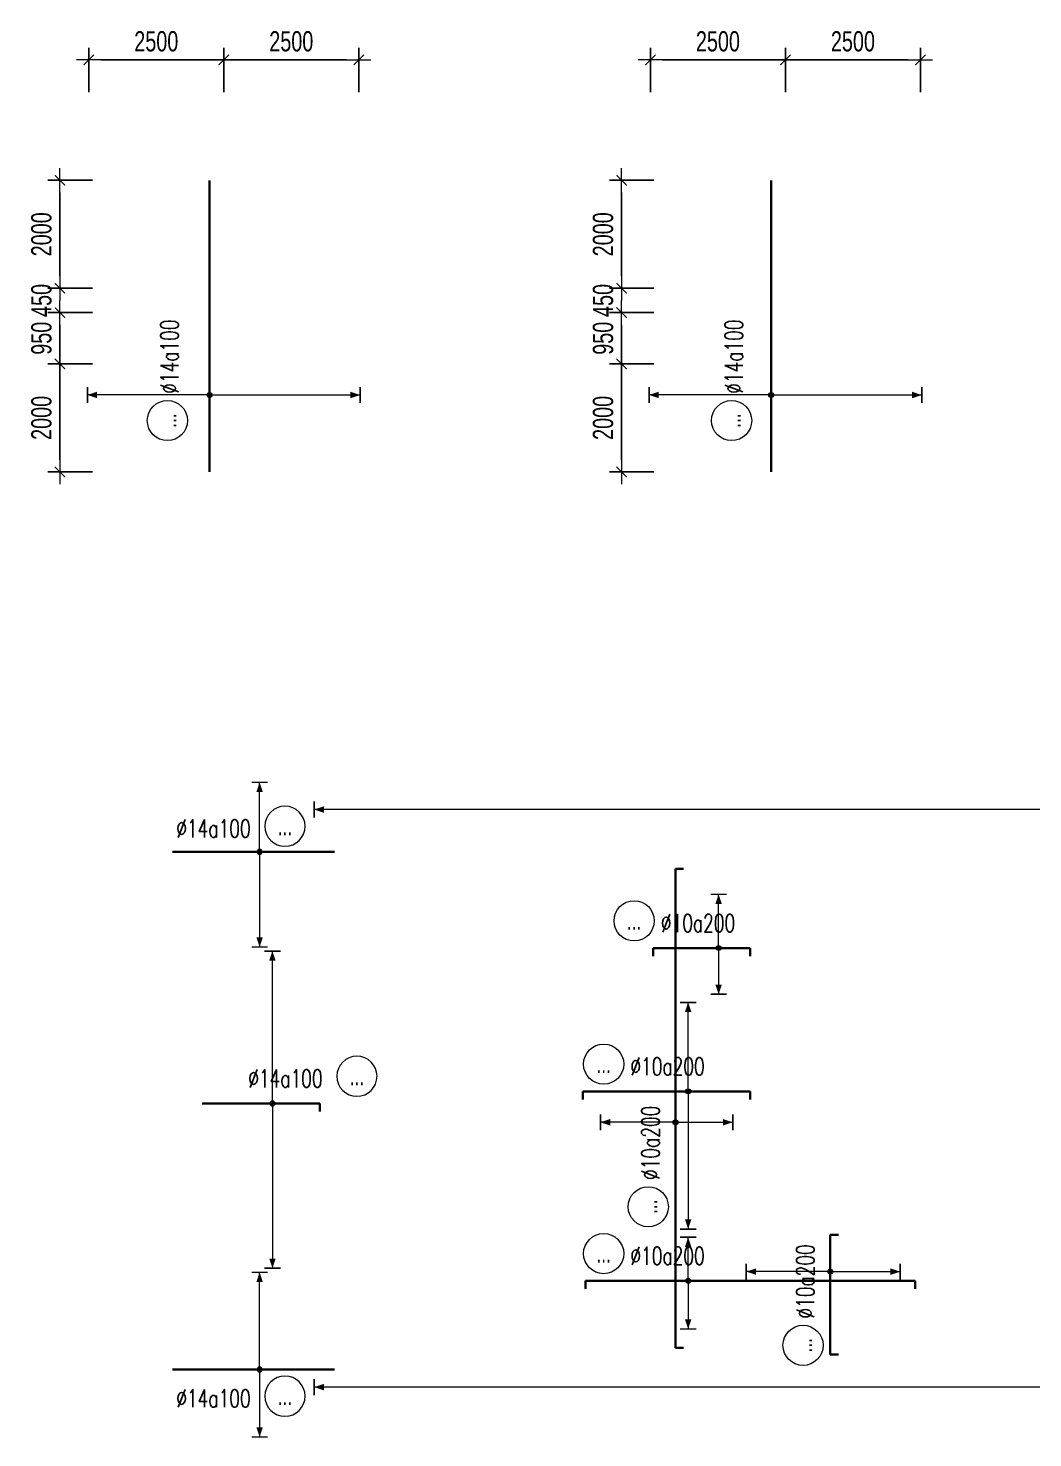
# Model space of a CAD drawing. Header units: millimetres. Extents: x 131629 to 589785, y -24154 to 45581.
# Drawn here: x 262878 to 281481, y 17660 to 43768 of the extents above; entities that cross this region are included whole.
import ezdxf
from ezdxf.enums import TextEntityAlignment as Align

# ---------------------------------------------------------------- set-up
doc = ezdxf.new("R2010")
doc.units = ezdxf.units.MM
doc.layers.get('0').update_dxf_attribs({"lineweight": 20})
doc.layers.get('Defpoints').update_dxf_attribs({"color": 151, "lineweight": 9})
for name, color, linetype, lineweight in [('NDC_S_DIM', 1, 'Continuous', 15), ('NDC_S_REBAR', 4, 'Continuous', 35), ('NDC_S_VN TEXT', 7, 'Continuous', 20)]:
    doc.layers.add(name, color=color, linetype=linetype, lineweight=lineweight)
doc.styles.add('ARIAL', font='arial.ttf', dxfattribs={"width": 0.7})
doc.styles.add('NDC_ROMANS', font='romans.shx', dxfattribs={"width": 0.7})
doc.dimstyles.new('NDC_dim_150', dxfattribs={"dimscale": 150, "dimtxt": 2.5, "dimasz": 1.5, "dimexe": 1.5, "dimexo": 2.5, "dimgap": 1, "dimtad": 1, "dimdec": 0, "dimzin": 0, "dimdsep": 46, "dimtxsty": 'ARIAL', "dimblk": 'DIMMARK', "dimcen": 0.09, "dimdle": 1.2, "dimclrd": 1, "dimclre": 1, "dimclrt": 3, "dimadec": 0, "dimazin": 0, "dimtfac": 1, "dimtdec": 0, "dimtix": 1, "dimtofl": 0, "dimtmove": 0, "dimatfit": 3, "dimfxl": 4, "dimfxlon": 1, "dimtolj": 1, "dimtzin": 0, "dimarcsym": 0})

# ---------------------------------------------------------------- blocks, each defined once
blk = doc.blocks.new('*U29')
h = blk.add_hatch(color=6)
edge = h.paths.add_edge_path()
edge.add_arc((4.81, 0), 0.3, 0, 360)
at = {"layer": 'NDC_S_DIM', "color": 6}
for q in [(4.81, 5.38), (4.81, -5.95)]:
    blk.add_line((4.81, 0), q, dxfattribs=at)
for points in [[(3.81, 5.38, 0.2, 0.2, 0), (5.81, 5.38, 0, 0, 0)], [(3.81, -5.95, 0.2, 0.2, 0), (5.81, -5.95, 0, 0, 0)]]:
    blk.add_lwpolyline(points, format="xyseb", dxfattribs=at)
at = {"layer": 'NDC_S_DIM'}
blk.add_circle((-5.62, 3.36), 2.48, dxfattribs=at)
at = {"layer": 'NDC_S_DIM', "color": 6}
blk.add_circle((4.81, 0), 0.3, dxfattribs=at)
for points in [[(4.41, 4.18), (4.81, 5.38), (5.21, 4.18)], [(4.41, -4.75), (4.81, -5.95), (5.21, -4.75)]]:
    blk.add_solid(points, dxfattribs=at)
at = {"layer": 'NDC_S_REBAR'}
for p, q in [((0, 0), (-7.85, 0)), ((-7.85, 0), (-7.85, -1)), ((0, 0), (32.82, 0)), ((32.82, 0), (32.82, -1)), ((-7.85, -1), (-7.85, -1)), ((32.82, -1), (32.82, -1))]:
    blk.add_line(p, q, dxfattribs=at)
at = {"layer": 'NDC_S_VN TEXT', "style": 'ARIAL', "width": 0.7}
blk.add_attdef('KHT', text='', height=2.2, dxfattribs=at).set_placement((-5.62, 3.36), align=Align.MIDDLE_CENTER)
at = {"layer": 'NDC_S_VN TEXT', "color": 3, "style": 'NDC_ROMANS', "width": 0.7}
blk.add_attdef('DKT', (-2.32, 1.98), '', height=2.2, dxfattribs=at)
blk = doc.blocks.new('*U30')
h = blk.add_hatch(color=6)
edge = h.paths.add_edge_path()
edge.add_arc((4.81, 0), 0.3, 0, 360)
at = {"layer": 'NDC_S_DIM', "color": 6}
for q in [(4.81, 10.99), (4.81, -17.01)]:
    blk.add_line((4.81, 0), q, dxfattribs=at)
for points in [[(3.81, 10.99, 0.2, 0.2, 0), (5.81, 10.99, 0, 0, 0)], [(3.81, -17.01, 0.2, 0.2, 0), (5.81, -17.01, 0, 0, 0)]]:
    blk.add_lwpolyline(points, format="xyseb", dxfattribs=at)
at = {"layer": 'NDC_S_DIM'}
blk.add_circle((-5.62, 3.36), 2.48, dxfattribs=at)
at = {"layer": 'NDC_S_DIM', "color": 6}
blk.add_circle((4.81, 0), 0.3, dxfattribs=at)
for points in [[(4.41, 9.79), (4.81, 10.99), (5.21, 9.79)], [(4.41, -15.81), (4.81, -17.01), (5.21, -15.81)]]:
    blk.add_solid(points, dxfattribs=at)
at = {"layer": 'NDC_S_REBAR'}
for p, q in [((0, 0), (-8.18, 0)), ((-8.18, 0), (-8.18, -1)), ((0, 0), (12.48, 0)), ((12.48, 0), (12.48, -1)), ((-8.18, -1), (-8.18, -1)), ((12.48, -1), (12.48, -1))]:
    blk.add_line(p, q, dxfattribs=at)
at = {"layer": 'NDC_S_VN TEXT', "style": 'ARIAL', "width": 0.7}
blk.add_attdef('KHT', text='', height=2.2, dxfattribs=at).set_placement((-5.62, 3.36), align=Align.MIDDLE_CENTER)
at = {"layer": 'NDC_S_VN TEXT', "color": 3, "style": 'NDC_ROMANS', "width": 0.7}
blk.add_attdef('DKT', (-2.32, 1.98), '', height=2.2, dxfattribs=at)
blk = doc.blocks.new('*U31')
h = blk.add_hatch(color=6)
edge = h.paths.add_edge_path()
edge.add_arc((4.81, 0), 0.3, 0, 360)
at = {"layer": 'NDC_S_DIM', "color": 6}
for q in [(4.81, 6.63), (4.81, -5.71)]:
    blk.add_line((4.81, 0), q, dxfattribs=at)
for points in [[(3.81, 6.63, 0.2, 0.2, 0), (5.81, 6.63, 0, 0, 0)], [(3.81, -5.71, 0.2, 0.2, 0), (5.81, -5.71, 0, 0, 0)]]:
    blk.add_lwpolyline(points, format="xyseb", dxfattribs=at)
at = {"layer": 'NDC_S_DIM'}
blk.add_circle((-5.62, 3.36), 2.48, dxfattribs=at)
at = {"layer": 'NDC_S_DIM', "color": 6}
blk.add_circle((4.81, 0), 0.3, dxfattribs=at)
for points in [[(4.41, 5.43), (4.81, 6.63), (5.21, 5.43)], [(4.41, -4.51), (4.81, -5.71), (5.21, -4.51)]]:
    blk.add_solid(points, dxfattribs=at)
at = {"layer": 'NDC_S_REBAR'}
for p, q in [((0, 0), (-3.28, 0)), ((-3.28, 0), (-3.28, -1)), ((0, 0), (8.72, 0)), ((8.72, 0), (8.72, -1)), ((-3.28, -1), (-3.28, -1)), ((8.72, -1), (8.72, -1))]:
    blk.add_line(p, q, dxfattribs=at)
at = {"layer": 'NDC_S_VN TEXT', "style": 'ARIAL', "width": 0.7}
blk.add_attdef('KHT', text='', height=2.2, dxfattribs=at).set_placement((-5.62, 3.36), align=Align.MIDDLE_CENTER)
at = {"layer": 'NDC_S_VN TEXT', "color": 3, "style": 'NDC_ROMANS', "width": 0.7}
blk.add_attdef('DKT', (-2.32, 1.98), '', height=2.2, dxfattribs=at)
blk = doc.blocks.new('*U41')
h = blk.add_hatch(color=6)
edge = h.paths.add_edge_path()
edge.add_arc((4.81, 0), 0.3, 0, 360)
at = {"layer": 'NDC_S_DIM', "color": 6}
for q in [(4.81, 9.26), (4.81, -7.07)]:
    blk.add_line((4.81, 0), q, dxfattribs=at)
for points in [[(3.81, 9.26, 0.2, 0.2, 0), (5.81, 9.26, 0, 0, 0)], [(3.81, -7.07, 0.2, 0.2, 0), (5.81, -7.07, 0, 0, 0)]]:
    blk.add_lwpolyline(points, format="xyseb", dxfattribs=at)
at = {"layer": 'NDC_S_DIM'}
blk.add_circle((-5.62, 3.36), 2.48, dxfattribs=at)
at = {"layer": 'NDC_S_DIM', "color": 6}
blk.add_circle((4.81, 0), 0.3, dxfattribs=at)
for points in [[(4.41, 8.06), (4.81, 9.26), (5.21, 8.06)], [(4.41, -5.87), (4.81, -7.07), (5.21, -5.87)]]:
    blk.add_solid(points, dxfattribs=at)
at = {"layer": 'NDC_S_REBAR'}
for p, q in [((0, 0), (-23.03, 0)), ((-23.03, 0), (-23.03, -1)), ((0, 0), (36.12, 0)), ((36.12, 0), (36.12, -1)), ((-23.03, -1), (-23.03, -1)), ((36.12, -1), (36.12, -1))]:
    blk.add_line(p, q, dxfattribs=at)
at = {"layer": 'NDC_S_VN TEXT', "style": 'ARIAL', "width": 0.7}
blk.add_attdef('KHT', text='', height=2.2, dxfattribs=at).set_placement((-5.62, 3.36), align=Align.MIDDLE_CENTER)
at = {"layer": 'NDC_S_VN TEXT', "color": 3, "style": 'NDC_ROMANS', "width": 0.7}
blk.add_attdef('DKT', (-2.32, 1.98), '', height=2.2, dxfattribs=at)
blk = doc.blocks.new('*U47')
h = blk.add_hatch(color=6)
edge = h.paths.add_edge_path()
edge.add_arc((3.48, 0), 0.3, 0, 360)
at = {"layer": 'NDC_S_DIM', "color": 6}
for q in [(3.48, 10.37), (3.48, -8.63)]:
    blk.add_line((3.48, 0), q, dxfattribs=at)
for points in [[(2.48, 10.37, 0.2, 0.2, 0), (4.48, 10.37, 0, 0, 0)], [(2.48, -8.63, 0.2, 0.2, 0), (4.48, -8.63, 0, 0, 0)]]:
    blk.add_lwpolyline(points, format="xyseb", dxfattribs=at)
at = {"layer": 'NDC_S_DIM'}
blk.add_circle((-5.62, 3.36), 2.48, dxfattribs=at)
at = {"layer": 'NDC_S_DIM', "color": 6}
blk.add_circle((3.48, 0), 0.3, dxfattribs=at)
for points in [[(3.08, 9.17), (3.48, 10.37), (3.88, 9.17)], [(3.08, -7.43), (3.48, -8.63), (3.88, -7.43)]]:
    blk.add_solid(points, dxfattribs=at)
at = {"layer": 'NDC_S_REBAR'}
for p, q in [((0, 0), (-6.77, 0)), ((-6.77, 0), (-6.77, -1)), ((0, 0), (8.03, 0)), ((8.03, 0), (8.03, -1)), ((-6.77, -1), (-6.77, -1)), ((8.03, -1), (8.03, -1))]:
    blk.add_line(p, q, dxfattribs=at)
at = {"layer": 'NDC_S_VN TEXT', "style": 'ARIAL', "width": 0.7}
blk.add_attdef('KHT', text='', height=2.2, dxfattribs=at).set_placement((-5.62, 3.36), align=Align.MIDDLE_CENTER)
at = {"layer": 'NDC_S_VN TEXT', "color": 3, "style": 'NDC_ROMANS', "width": 0.7}
blk.add_attdef('DKT', (-2.32, 1.98), '', height=2.2, dxfattribs=at)
blk = doc.blocks.new('*U71')
at = {"layer": 'NDC_S_DIM', "color": 6}
blk.add_line((4.81, 0), (4.81, 133.93), dxfattribs=at)
blk.add_lwpolyline([(3.81, 133.93, 0.2, 0.2, 0), (5.81, 133.93, 0, 0, 0)], format="xyseb", dxfattribs=at)
blk.add_solid([(4.41, 132.73), (4.81, 133.93), (5.21, 132.73)], dxfattribs=at)
at = {"layer": 'NDC_S_VN TEXT', "style": 'ARIAL', "width": 0.7}
blk.add_attdef('KHT', text='', height=2.2, dxfattribs=at).set_placement((-5.62, 3.36), align=Align.MIDDLE_CENTER)
at = {"layer": 'NDC_S_VN TEXT', "color": 3, "style": 'NDC_ROMANS', "width": 0.7}
blk.add_attdef('DKT', (-2.32, 1.98), '', height=2.2, dxfattribs=at)
blk = doc.blocks.new('*U68')
at = {"layer": 'NDC_S_DIM', "color": 6}
blk.add_line((6.79, 0), (6.79, 142.72), dxfattribs=at)
blk.add_lwpolyline([(5.79, 142.72, 0.2, 0.2, 0), (7.79, 142.72, 0, 0, 0)], format="xyseb", dxfattribs=at)
blk.add_solid([(6.39, 141.52), (6.79, 142.72), (7.19, 141.52)], dxfattribs=at)
at = {"layer": 'NDC_S_VN TEXT', "style": 'ARIAL', "width": 0.7}
blk.add_attdef('KHT', text='', height=2.2, dxfattribs=at).set_placement((3.49, 3.36), align=Align.MIDDLE_CENTER)
at = {"layer": 'NDC_S_VN TEXT', "color": 3, "style": 'NDC_ROMANS', "width": 0.7}
blk.add_attdef('DKT', (6.79, 1.98), '', height=2.2, dxfattribs=at)
blk = doc.blocks.new('*U751')
h = blk.add_hatch(color=6)
edge = h.paths.add_edge_path()
edge.add_arc((-0.77, 0), 0.3, 0, 360)
at = {"layer": 'NDC_S_DIM', "color": 6}
for q in [(-0.77, 15.08), (-0.77, -18.59)]:
    blk.add_line((-0.77, 0), q, dxfattribs=at)
for points in [[(-1.77, 15.08, 0.2, 0.2, 0), (0.23, 15.08, 0, 0, 0)], [(-1.77, -18.59, 0.2, 0.2, 0), (0.23, -18.59, 0, 0, 0)]]:
    blk.add_lwpolyline(points, format="xyseb", dxfattribs=at)
at = {"layer": 'NDC_S_DIM'}
blk.add_circle((-3.93, 5.21), 2.48, dxfattribs=at)
at = {"layer": 'NDC_S_DIM', "color": 6}
blk.add_circle((-0.77, 0), 0.3, dxfattribs=at)
for points in [[(-1.17, 13.88), (-0.77, 15.08), (-0.37, 13.88)], [(-1.17, -17.39), (-0.77, -18.59), (-0.37, -17.39)]]:
    blk.add_solid(points, dxfattribs=at)
at = {"layer": 'NDC_S_REBAR'}
for p, q in [((0, 0), (-10.27, 0)), ((-10.27, 0), (-10.27, 0)), ((0, 0), (25.73, 0)), ((25.73, 0), (25.73, 0)), ((25.73, 0), (25.73, 0)), ((-10.27, 0), (-10.27, 0))]:
    blk.add_line(p, q, dxfattribs=at)
at = {"layer": 'NDC_S_VN TEXT', "style": 'ARIAL', "width": 0.7}
blk.add_attdef('KHT', text='', height=2.2, dxfattribs=at).set_placement((-3.93, 5.21), align=Align.MIDDLE_CENTER)
at = {"layer": 'NDC_S_VN TEXT', "color": 3, "style": 'NDC_ROMANS', "width": 0.7}
blk.add_attdef('DKT', (-0.63, 3.84), '', height=2.2, dxfattribs=at)
blk = doc.blocks.new('DIMMARK')
at = {"layer": 'NDC_S_DIM', "color": 1}
blk.add_line((-1.5, 0), (1, 0), dxfattribs=at)
at = {"layer": 'NDC_S_DIM', "color": 2, "const_width": 0.1}
blk.add_lwpolyline([(-0.42, -0.42), (0.42, 0.42)], dxfattribs=at)
blk = doc.blocks.new('*D654')
at = {"layer": 'Defpoints', "color": 0, "ltscale": 100, "transparency": 16777216}
for p in [(273866, 37550), (277843, 37550), (277843, 35550)]:
    blk.add_point(p, dxfattribs=at)
at = {"layer": 'NDC_S_DIM', "color": 1, "lineweight": -2, "ltscale": 100, "transparency": 16777216}
for p, q in [((274466, 37550), (273641, 37550)), ((273866, 35775), (273866, 37325)), ((274466, 35550), (273641, 35550))]:
    blk.add_line(p, q, dxfattribs=at)
at = {"layer": 'NDC_S_DIM', "color": 1, "lineweight": -2, "ltscale": 100, "transparency": 16777216, "xscale": 225, "yscale": 225, "zscale": 225}
for p, rotation in [((273866, 37550), 90), ((273866, 35550), 270)]:
    blk.add_blockref('DIMMARK', p, dxfattribs=dict(at, rotation=rotation))
at = {"layer": 'NDC_S_DIM', "color": 3, "ltscale": 100, "transparency": 16777216, "insert": (273524, 36550), "char_height": 375, "attachment_point": 5, "rotation": 90, "style": 'ARIAL'}
blk.add_mtext('\\A1;2000', dxfattribs=at)
blk = doc.blocks.new('*D656')
at = {"layer": 'Defpoints', "color": 0, "ltscale": 100, "transparency": 16777216}
for p in [(273866, 38500), (277843, 38500), (277843, 37550)]:
    blk.add_point(p, dxfattribs=at)
at = {"layer": 'NDC_S_DIM', "color": 1, "lineweight": -2, "ltscale": 100, "transparency": 16777216}
for p, q in [((274466, 38500), (273641, 38500)), ((273866, 37775), (273866, 38275)), ((274466, 37550), (273641, 37550))]:
    blk.add_line(p, q, dxfattribs=at)
at = {"layer": 'NDC_S_DIM', "color": 1, "lineweight": -2, "ltscale": 100, "transparency": 16777216, "xscale": 225, "yscale": 225, "zscale": 225}
for p, rotation in [((273866, 38500), 90), ((273866, 37550), 270)]:
    blk.add_blockref('DIMMARK', p, dxfattribs=dict(at, rotation=rotation))
at = {"layer": 'NDC_S_DIM', "color": 3, "ltscale": 100, "transparency": 16777216, "insert": (273524, 38025), "char_height": 375, "attachment_point": 5, "rotation": 90, "style": 'ARIAL'}
blk.add_mtext('\\A1;950', dxfattribs=at)
blk = doc.blocks.new('*D657')
at = {"layer": 'Defpoints', "color": 0, "ltscale": 100, "transparency": 16777216}
for p in [(276900, 43180), (274400, 40201), (276900, 40201)]:
    blk.add_point(p, dxfattribs=at)
at = {"layer": 'NDC_S_DIM', "color": 1, "lineweight": -2, "ltscale": 100, "transparency": 16777216}
for p, q in [((274400, 42580), (274400, 43405)), ((276900, 42580), (276900, 43405)), ((274625, 43180), (276675, 43180))]:
    blk.add_line(p, q, dxfattribs=at)
at = {"layer": 'NDC_S_DIM', "color": 1, "lineweight": -2, "ltscale": 100, "transparency": 16777216, "xscale": 225, "yscale": 225, "zscale": 225, "rotation": 180}
blk.add_blockref('DIMMARK', (274400, 43180), dxfattribs=at)
at = {"layer": 'NDC_S_DIM', "color": 1, "lineweight": -2, "ltscale": 100, "transparency": 16777216, "xscale": 225, "yscale": 225, "zscale": 225}
blk.add_blockref('DIMMARK', (276900, 43180), dxfattribs=at)
at = {"layer": 'NDC_S_DIM', "color": 3, "ltscale": 100, "transparency": 16777216, "insert": (275650, 43522), "char_height": 375, "attachment_point": 5, "style": 'ARIAL'}
blk.add_mtext('\\A1;2500', dxfattribs=at)
blk = doc.blocks.new('*D658')
at = {"layer": 'Defpoints', "color": 0, "ltscale": 100, "transparency": 16777216}
for p in [(279400, 43180), (276900, 40051), (279400, 40051)]:
    blk.add_point(p, dxfattribs=at)
at = {"layer": 'NDC_S_DIM', "color": 1, "lineweight": -2, "ltscale": 100, "transparency": 16777216}
for p, q in [((276900, 42580), (276900, 43405)), ((279400, 42580), (279400, 43405)), ((277125, 43180), (279175, 43180))]:
    blk.add_line(p, q, dxfattribs=at)
at = {"layer": 'NDC_S_DIM', "color": 1, "lineweight": -2, "ltscale": 100, "transparency": 16777216, "xscale": 225, "yscale": 225, "zscale": 225, "rotation": 180}
blk.add_blockref('DIMMARK', (276900, 43180), dxfattribs=at)
at = {"layer": 'NDC_S_DIM', "color": 1, "lineweight": -2, "ltscale": 100, "transparency": 16777216, "xscale": 225, "yscale": 225, "zscale": 225}
blk.add_blockref('DIMMARK', (279400, 43180), dxfattribs=at)
at = {"layer": 'NDC_S_DIM', "color": 3, "ltscale": 100, "transparency": 16777216, "insert": (278150, 43522), "char_height": 375, "attachment_point": 5, "style": 'ARIAL'}
blk.add_mtext('\\A1;2500', dxfattribs=at)
blk = doc.blocks.new('*D659')
at = {"layer": 'Defpoints', "color": 0, "ltscale": 100, "transparency": 16777216}
for p in [(263466, 37550), (267443, 37550), (267443, 35550)]:
    blk.add_point(p, dxfattribs=at)
at = {"layer": 'NDC_S_DIM', "color": 1, "lineweight": -2, "ltscale": 100, "transparency": 16777216}
for p, q in [((264066, 37550), (263241, 37550)), ((263466, 35775), (263466, 37325)), ((264066, 35550), (263241, 35550))]:
    blk.add_line(p, q, dxfattribs=at)
at = {"layer": 'NDC_S_DIM', "color": 1, "lineweight": -2, "ltscale": 100, "transparency": 16777216, "xscale": 225, "yscale": 225, "zscale": 225}
for p, rotation in [((263466, 37550), 90), ((263466, 35550), 270)]:
    blk.add_blockref('DIMMARK', p, dxfattribs=dict(at, rotation=rotation))
at = {"layer": 'NDC_S_DIM', "color": 3, "ltscale": 100, "transparency": 16777216, "insert": (263124, 36550), "char_height": 375, "attachment_point": 5, "rotation": 90, "style": 'ARIAL'}
blk.add_mtext('\\A1;2000', dxfattribs=at)
blk = doc.blocks.new('*D660')
at = {"layer": 'Defpoints', "color": 0, "ltscale": 100, "transparency": 16777216}
for p in [(263466, 38950), (267443, 38950), (267443, 38500)]:
    blk.add_point(p, dxfattribs=at)
at = {"layer": 'NDC_S_DIM', "color": 1, "lineweight": -2, "ltscale": 100, "transparency": 16777216}
for p, q in [((263466, 39175), (263466, 39400)), ((264066, 38950), (263241, 38950)), ((264066, 38500), (263241, 38500)), ((263466, 38275), (263466, 38050))]:
    blk.add_line(p, q, dxfattribs=at)
at = {"layer": 'NDC_S_DIM', "color": 1, "lineweight": -2, "ltscale": 100, "transparency": 16777216, "xscale": 225, "yscale": 225, "zscale": 225}
for p, rotation in [((263466, 38950), 270), ((263466, 38500), 90)]:
    blk.add_blockref('DIMMARK', p, dxfattribs=dict(at, rotation=rotation))
at = {"layer": 'NDC_S_DIM', "color": 3, "ltscale": 100, "transparency": 16777216, "insert": (263124, 38725), "char_height": 375, "attachment_point": 5, "rotation": 90, "style": 'ARIAL'}
blk.add_mtext('\\A1;450', dxfattribs=at)
blk = doc.blocks.new('*D661')
at = {"layer": 'Defpoints', "color": 0, "ltscale": 100, "transparency": 16777216}
for p in [(263466, 38500), (267443, 38500), (267443, 37550)]:
    blk.add_point(p, dxfattribs=at)
at = {"layer": 'NDC_S_DIM', "color": 1, "lineweight": -2, "ltscale": 100, "transparency": 16777216}
for p, q in [((264066, 38500), (263241, 38500)), ((263466, 37775), (263466, 38275)), ((264066, 37550), (263241, 37550))]:
    blk.add_line(p, q, dxfattribs=at)
at = {"layer": 'NDC_S_DIM', "color": 1, "lineweight": -2, "ltscale": 100, "transparency": 16777216, "xscale": 225, "yscale": 225, "zscale": 225}
for p, rotation in [((263466, 38500), 90), ((263466, 37550), 270)]:
    blk.add_blockref('DIMMARK', p, dxfattribs=dict(at, rotation=rotation))
at = {"layer": 'NDC_S_DIM', "color": 3, "ltscale": 100, "transparency": 16777216, "insert": (263124, 38025), "char_height": 375, "attachment_point": 5, "rotation": 90, "style": 'ARIAL'}
blk.add_mtext('\\A1;950', dxfattribs=at)
blk = doc.blocks.new('*D662')
at = {"layer": 'Defpoints', "color": 0, "ltscale": 100, "transparency": 16777216}
for p in [(266500, 43180), (264000, 40201), (266500, 40201)]:
    blk.add_point(p, dxfattribs=at)
at = {"layer": 'NDC_S_DIM', "color": 1, "lineweight": -2, "ltscale": 100, "transparency": 16777216}
for p, q in [((264000, 42580), (264000, 43405)), ((266500, 42580), (266500, 43405)), ((264225, 43180), (266275, 43180))]:
    blk.add_line(p, q, dxfattribs=at)
at = {"layer": 'NDC_S_DIM', "color": 1, "lineweight": -2, "ltscale": 100, "transparency": 16777216, "xscale": 225, "yscale": 225, "zscale": 225, "rotation": 180}
blk.add_blockref('DIMMARK', (264000, 43180), dxfattribs=at)
at = {"layer": 'NDC_S_DIM', "color": 1, "lineweight": -2, "ltscale": 100, "transparency": 16777216, "xscale": 225, "yscale": 225, "zscale": 225}
blk.add_blockref('DIMMARK', (266500, 43180), dxfattribs=at)
at = {"layer": 'NDC_S_DIM', "color": 3, "ltscale": 100, "transparency": 16777216, "insert": (265250, 43522), "char_height": 375, "attachment_point": 5, "style": 'ARIAL'}
blk.add_mtext('\\A1;2500', dxfattribs=at)
blk = doc.blocks.new('*D663')
at = {"layer": 'Defpoints', "color": 0, "ltscale": 100, "transparency": 16777216}
for p in [(269000, 43180), (266500, 40051), (269000, 40051)]:
    blk.add_point(p, dxfattribs=at)
at = {"layer": 'NDC_S_DIM', "color": 1, "lineweight": -2, "ltscale": 100, "transparency": 16777216}
for p, q in [((266500, 42580), (266500, 43405)), ((269000, 42580), (269000, 43405)), ((266725, 43180), (268775, 43180))]:
    blk.add_line(p, q, dxfattribs=at)
at = {"layer": 'NDC_S_DIM', "color": 1, "lineweight": -2, "ltscale": 100, "transparency": 16777216, "xscale": 225, "yscale": 225, "zscale": 225, "rotation": 180}
blk.add_blockref('DIMMARK', (266500, 43180), dxfattribs=at)
at = {"layer": 'NDC_S_DIM', "color": 1, "lineweight": -2, "ltscale": 100, "transparency": 16777216, "xscale": 225, "yscale": 225, "zscale": 225}
blk.add_blockref('DIMMARK', (269000, 43180), dxfattribs=at)
at = {"layer": 'NDC_S_DIM', "color": 3, "ltscale": 100, "transparency": 16777216, "insert": (267750, 43522), "char_height": 375, "attachment_point": 5, "style": 'ARIAL'}
blk.add_mtext('\\A1;2500', dxfattribs=at)
blk = doc.blocks.new('*U1104')
h = blk.add_hatch(color=6)
edge = h.paths.add_edge_path()
edge.add_arc((-0.77, 0), 0.3, 0, 360)
at = {"layer": 'NDC_S_DIM', "color": 6}
for q in [(-0.77, 15.08), (-0.77, -18.59)]:
    blk.add_line((-0.77, 0), q, dxfattribs=at)
for points in [[(-1.77, 15.08, 0.2, 0.2, 0), (0.23, 15.08, 0, 0, 0)], [(-1.77, -18.59, 0.2, 0.2, 0), (0.23, -18.59, 0, 0, 0)]]:
    blk.add_lwpolyline(points, format="xyseb", dxfattribs=at)
at = {"layer": 'NDC_S_DIM'}
blk.add_circle((-3.93, 4.89), 2.48, dxfattribs=at)
at = {"layer": 'NDC_S_DIM', "color": 6}
blk.add_circle((-0.77, 0), 0.3, dxfattribs=at)
for points in [[(-1.17, 13.88), (-0.77, 15.08), (-0.37, 13.88)], [(-1.17, -17.39), (-0.77, -18.59), (-0.37, -17.39)]]:
    blk.add_solid(points, dxfattribs=at)
at = {"layer": 'NDC_S_REBAR'}
for p, q in [((0, 0), (-10.27, 0)), ((-10.27, 0), (-10.27, 0)), ((0, 0), (25.73, 0)), ((25.73, 0), (25.73, 0)), ((25.73, 0), (25.73, 0)), ((-10.27, 0), (-10.27, 0))]:
    blk.add_line(p, q, dxfattribs=at)
at = {"layer": 'NDC_S_VN TEXT', "style": 'ARIAL', "width": 0.7}
blk.add_attdef('KHT', text='', height=2.2, dxfattribs=at).set_placement((-3.93, 4.89), align=Align.MIDDLE_CENTER)
at = {"layer": 'NDC_S_VN TEXT', "color": 3, "style": 'NDC_ROMANS', "width": 0.7}
blk.add_attdef('DKT', (-0.63, 3.51), '', height=2.2, dxfattribs=at)
blk = doc.blocks.new('*D732')
at = {"layer": 'Defpoints', "color": 0, "ltscale": 100, "transparency": 16777216}
for p in [(263466, 40950), (267443, 40950), (267443, 38950)]:
    blk.add_point(p, dxfattribs=at)
at = {"layer": 'NDC_S_DIM', "color": 1, "lineweight": -2, "ltscale": 100, "transparency": 16777216}
for p, q in [((264066, 40950), (263241, 40950)), ((263466, 39175), (263466, 40725)), ((264066, 38950), (263241, 38950))]:
    blk.add_line(p, q, dxfattribs=at)
at = {"layer": 'NDC_S_DIM', "color": 1, "lineweight": -2, "ltscale": 100, "transparency": 16777216, "xscale": 225, "yscale": 225, "zscale": 225}
for p, rotation in [((263466, 40950), 90), ((263466, 38950), 270)]:
    blk.add_blockref('DIMMARK', p, dxfattribs=dict(at, rotation=rotation))
at = {"layer": 'NDC_S_DIM', "color": 3, "ltscale": 100, "transparency": 16777216, "insert": (263124, 39950), "char_height": 375, "attachment_point": 5, "rotation": 90, "style": 'ARIAL'}
blk.add_mtext('\\A1;2000', dxfattribs=at)
blk = doc.blocks.new('*D733')
at = {"layer": 'Defpoints', "color": 0, "ltscale": 100, "transparency": 16777216}
for p in [(273866, 40950), (277843, 40950), (277843, 38950)]:
    blk.add_point(p, dxfattribs=at)
at = {"layer": 'NDC_S_DIM', "color": 1, "lineweight": -2, "ltscale": 100, "transparency": 16777216}
for p, q in [((274466, 40950), (273641, 40950)), ((273866, 39175), (273866, 40725)), ((274466, 38950), (273641, 38950))]:
    blk.add_line(p, q, dxfattribs=at)
at = {"layer": 'NDC_S_DIM', "color": 1, "lineweight": -2, "ltscale": 100, "transparency": 16777216, "xscale": 225, "yscale": 225, "zscale": 225}
for p, rotation in [((273866, 40950), 90), ((273866, 38950), 270)]:
    blk.add_blockref('DIMMARK', p, dxfattribs=dict(at, rotation=rotation))
at = {"layer": 'NDC_S_DIM', "color": 3, "ltscale": 100, "transparency": 16777216, "insert": (273524, 39950), "char_height": 375, "attachment_point": 5, "rotation": 90, "style": 'ARIAL'}
blk.add_mtext('\\A1;2000', dxfattribs=at)
blk = doc.blocks.new('*D735')
at = {"layer": 'Defpoints', "color": 0, "ltscale": 100, "transparency": 16777216}
for p in [(273866, 38950), (277843, 38950), (277843, 38500)]:
    blk.add_point(p, dxfattribs=at)
at = {"layer": 'NDC_S_DIM', "color": 1, "lineweight": -2, "ltscale": 100, "transparency": 16777216}
for p, q in [((273866, 39175), (273866, 39400)), ((274466, 38950), (273641, 38950)), ((274466, 38500), (273641, 38500)), ((273866, 38275), (273866, 38050))]:
    blk.add_line(p, q, dxfattribs=at)
at = {"layer": 'NDC_S_DIM', "color": 1, "lineweight": -2, "ltscale": 100, "transparency": 16777216, "xscale": 225, "yscale": 225, "zscale": 225}
for p, rotation in [((273866, 38950), 270), ((273866, 38500), 90)]:
    blk.add_blockref('DIMMARK', p, dxfattribs=dict(at, rotation=rotation))
at = {"layer": 'NDC_S_DIM', "color": 3, "ltscale": 100, "transparency": 16777216, "insert": (273524, 38725), "char_height": 375, "attachment_point": 5, "rotation": 90, "style": 'ARIAL'}
blk.add_mtext('\\A1;450', dxfattribs=at)
blk = doc.blocks.new('*U1101')
h = blk.add_hatch(color=6)
edge = h.paths.add_edge_path()
edge.add_arc((1.64, 0), 0.3, 0, 360)
at = {"layer": 'NDC_S_DIM', "color": 6}
for q in [(1.64, 12), (1.64, -8.33)]:
    blk.add_line((1.64, 0), q, dxfattribs=at)
for points in [[(0.64, 12, 0.2, 0.2, 0), (2.64, 12, 0, 0, 0)], [(0.64, -8.33, 0.2, 0.2, 0), (2.64, -8.33, 0, 0, 0)]]:
    blk.add_lwpolyline(points, format="xyseb", dxfattribs=at)
blk.add_circle((1.64, 0), 0.3, dxfattribs=at)
at = {"layer": 'NDC_S_DIM'}
blk.add_circle((-1.49, -3.29), 2.48, dxfattribs=at)
at = {"layer": 'NDC_S_DIM', "color": 6}
for points in [[(1.24, 10.8), (1.64, 12), (2.04, 10.8)], [(1.24, -7.13), (1.64, -8.33), (2.04, -7.13)]]:
    blk.add_solid(points, dxfattribs=at)
at = {"layer": 'NDC_S_REBAR'}
for p, q in [((0, 0), (-7.6, 0)), ((-7.6, 0), (-7.6, 0)), ((0, 0), (12.4, 0)), ((12.4, 0), (12.4, 0)), ((12.4, 0), (12.4, 0)), ((-7.6, 0), (-7.6, 0))]:
    blk.add_line(p, q, dxfattribs=at)
at = {"layer": 'NDC_S_VN TEXT', "style": 'ARIAL', "width": 0.7}
blk.add_attdef('KHT', text='', height=2.2, dxfattribs=at).set_placement((-1.49, -3.29), align=Align.MIDDLE_CENTER)
at = {"layer": 'NDC_S_VN TEXT', "color": 3, "style": 'NDC_ROMANS', "width": 0.7}
blk.add_attdef('DKT', (1.81, -4.67), '', height=2.2, dxfattribs=at)
blk = doc.blocks.new('*U66')
h = blk.add_hatch(color=6)
edge = h.paths.add_edge_path()
edge.add_arc((1.64, 0), 0.3, 0, 360)
at = {"layer": 'NDC_S_DIM', "color": 6}
for q in [(1.64, 8.58), (1.64, -11.75)]:
    blk.add_line((1.64, 0), q, dxfattribs=at)
for points in [[(0.64, 8.58, 0.2, 0.2, 0), (2.64, 8.58, 0, 0, 0)], [(0.64, -11.75, 0.2, 0.2, 0), (2.64, -11.75, 0, 0, 0)]]:
    blk.add_lwpolyline(points, format="xyseb", dxfattribs=at)
at = {"layer": 'NDC_S_DIM'}
blk.add_circle((-1.49, 3.16), 2.48, dxfattribs=at)
at = {"layer": 'NDC_S_DIM', "color": 6}
blk.add_circle((1.64, 0), 0.3, dxfattribs=at)
for points in [[(1.24, 7.38), (1.64, 8.58), (2.04, 7.38)], [(1.24, -10.55), (1.64, -11.75), (2.04, -10.55)]]:
    blk.add_solid(points, dxfattribs=at)
at = {"layer": 'NDC_S_REBAR'}
for p, q in [((0, 0), (-7.6, 0)), ((-7.6, 0), (-7.6, 0)), ((0, 0), (12.4, 0)), ((12.4, 0), (12.4, 0)), ((12.4, 0), (12.4, 0)), ((-7.6, 0), (-7.6, 0))]:
    blk.add_line(p, q, dxfattribs=at)
at = {"layer": 'NDC_S_VN TEXT', "style": 'ARIAL', "width": 0.7}
blk.add_attdef('KHT', text='', height=2.2, dxfattribs=at).set_placement((-1.49, 3.16), align=Align.MIDDLE_CENTER)
at = {"layer": 'NDC_S_VN TEXT', "color": 3, "style": 'NDC_ROMANS', "width": 0.7}
blk.add_attdef('DKT', (1.81, 1.78), '', height=2.2, dxfattribs=at)
blk = doc.blocks.new('*U1102')
h = blk.add_hatch(color=6)
edge = h.paths.add_edge_path()
edge.add_arc((4.81, 0), 0.3, 0, 360)
at = {"layer": 'NDC_S_DIM', "color": 6}
for q in [(4.81, 18.82), (4.81, -20.35)]:
    blk.add_line((4.81, 0), q, dxfattribs=at)
for points in [[(3.81, 18.82, 0.2, 0.2, 0), (5.81, 18.82, 0, 0, 0)], [(3.81, -20.35, 0.2, 0.2, 0), (5.81, -20.35, 0, 0, 0)]]:
    blk.add_lwpolyline(points, format="xyseb", dxfattribs=at)
at = {"layer": 'NDC_S_DIM'}
blk.add_circle((-5.62, 3.36), 2.48, dxfattribs=at)
at = {"layer": 'NDC_S_DIM', "color": 6}
blk.add_circle((4.81, 0), 0.3, dxfattribs=at)
for points in [[(4.41, 17.62), (4.81, 18.82), (5.21, 17.62)], [(4.41, -19.15), (4.81, -20.35), (5.21, -19.15)]]:
    blk.add_solid(points, dxfattribs=at)
at = {"layer": 'NDC_S_REBAR'}
for p, q in [((0, 0), (-1.05, 0)), ((-1.05, 0), (-1.05, -1)), ((0, 0), (13.48, 0)), ((13.48, 0), (13.48, 0)), ((13.48, 0), (13.48, 0)), ((-1.05, -1), (-1.05, -1))]:
    blk.add_line(p, q, dxfattribs=at)
at = {"layer": 'NDC_S_VN TEXT', "style": 'ARIAL', "width": 0.7}
blk.add_attdef('KHT', text='', height=2.2, dxfattribs=at).set_placement((-5.62, 3.36), align=Align.MIDDLE_CENTER)
at = {"layer": 'NDC_S_VN TEXT', "color": 3, "style": 'NDC_ROMANS', "width": 0.7}
blk.add_attdef('DKT', (-2.32, 1.98), '', height=2.2, dxfattribs=at)

msp = doc.modelspace()

# ---------------------------------------------------------------- block references
at = {"layer": 'NDC_S_REBAR', "xscale": 150, "yscale": 150, "zscale": 150, "rotation": 90}
for name, p, values in [('*U751', (266237.1, 37090.3), {'KHT': '...', 'DKT': '%%c14a100'}), ('*U1104', (276637.1, 37090.3), {'KHT': '...', 'DKT': '%%c14a100'}), ('*U41', (274864.1, 22782.3), {'KHT': '...', 'DKT': '%%c10a200'}), ('*U47', (277730.5, 20215.9), {'KHT': '...', 'DKT': '%%c10a200'})]:
    msp.add_blockref(name, p, dxfattribs=at).add_auto_attribs(values)
for name, p in [('*U68', (289583.3, 28277.8)), ('*U71', (288264.4, 17877.8))]:
    msp.add_blockref(name, p, dxfattribs=at)
at = {"layer": 'NDC_S_REBAR'}
ref = msp.add_blockref('*U66', (267409.7, 28512.9), dxfattribs=dict(at, xscale=-150, yscale=150, zscale=150))
ref.add_attrib('KHT', '...', dxfattribs={"layer": 'NDC_S_VN TEXT', "height": 330, "style": 'ARIAL', "width": 0.7}).set_placement((267632.4, 28986.3), align=Align.MIDDLE_CENTER)
ref.add_attrib('DKT', '%%c14a100', (265620.7, 28780), dxfattribs={"layer": 'NDC_S_VN TEXT', "color": 3, "height": 330, "style": 'NDC_ROMANS', "width": 0.7})
at = {"layer": 'NDC_S_REBAR', "xscale": 150, "yscale": 150, "zscale": 150}
for name, p in [('*U31', (274941.4, 26731)), ('*U30', (274377.3, 24076.5)), ('*U29', (274377.3, 20567.8))]:
    msp.add_blockref(name, p, dxfattribs=at).add_auto_attribs({'KHT': '...', 'DKT': '%%c10a200'})
at = {"layer": 'NDC_S_REBAR'}
ref = msp.add_blockref('*U1102', (268122.2, 23852.6), dxfattribs=dict(at, xscale=-150, yscale=150, zscale=150))
ref.add_attrib('KHT', '...', dxfattribs={"layer": 'NDC_S_VN TEXT', "height": 330, "style": 'ARIAL', "width": 0.7}).set_placement((268964.6, 24355.9), align=Align.MIDDLE_CENTER)
ref.add_attrib('DKT', '%%c14a100', (266952.9, 24149.6), dxfattribs={"layer": 'NDC_S_VN TEXT', "color": 3, "height": 330, "style": 'NDC_ROMANS', "width": 0.7})
ref = msp.add_blockref('*U1101', (267409.7, 18924.8), dxfattribs=dict(at, xscale=-150, yscale=150, zscale=150))
ref.add_attrib('KHT', '...', dxfattribs={"layer": 'NDC_S_VN TEXT', "height": 330, "style": 'ARIAL', "width": 0.7}).set_placement((267632.4, 18431.2), align=Align.MIDDLE_CENTER)
ref.add_attrib('DKT', '%%c14a100', (265620.7, 18224.9), dxfattribs={"layer": 'NDC_S_VN TEXT', "color": 3, "height": 330, "style": 'NDC_ROMANS', "width": 0.7})

# ---------------------------------------------------------------- dimensions: what is measured, and where the dimension line sits
at = {"layer": 'NDC_S_DIM', "ltscale": 100}
for p1, p2, distance, picture, middle in [((264000, 40201.2), (266500, 40201.2), 2978.9, '*D662', (265250, 43521.5)), ((266500, 40051.2), (269000, 40051.2), 3128.9, '*D663', (267750, 43521.5)), ((274400, 40201.2), (276900, 40201.2), 2978.9, '*D657', (275650, 43521.5)), ((276900, 40051.2), (279400, 40051.2), 3128.9, '*D658', (278150, 43521.5)), ((267443.2, 38950), (267443.2, 40950), 3977.5, '*D732', (263124.2, 39950)), ((277843.2, 38950), (277843.2, 40950), 3977.5, '*D733', (273524.2, 39950)), ((267443.2, 38500), (267443.2, 38950), 3977.5, '*D660', (263124.2, 38725)), ((277843.2, 38500), (277843.2, 38950), 3977.5, '*D735', (273524.2, 38725)), ((267443.2, 37550), (267443.2, 38500), 3977.5, '*D661', (263124.2, 38025)), ((277843.2, 37550), (277843.2, 38500), 3977.5, '*D656', (273524.2, 38025)), ((267443.2, 35550), (267443.2, 37550), 3977.5, '*D659', (263124.2, 36550)), ((277843.2, 35550), (277843.2, 37550), 3977.5, '*D654', (273524.2, 36550))]:
    dim = msp.add_aligned_dim(p1=p1, p2=p2, distance=distance, dimstyle='NDC_dim_150', dxfattribs=at)
    dim.commit()
    dim.dimension.update_dxf_attribs({"geometry": picture, "text_midpoint": middle})

doc.saveas('drawing.dxf')
